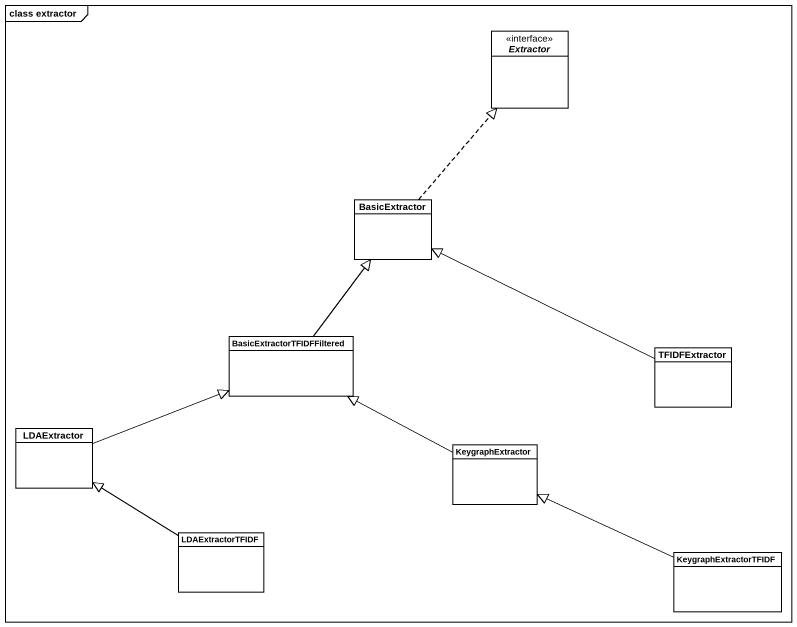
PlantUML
@startuml
mainframe class extractor
hide circle
hide empty members
interface Extractor
class BasicExtractor
class BasicExtractorTFIDFFiltered
class TFIDFExtractor
class LDAExtractor
class KeygraphExtractor
class LDAExtractorTFIDF
class KeygraphExtractorTFIDF
BasicExtractor .up.|> Extractor
BasicExtractorTFIDFFiltered -up-|> BasicExtractor
TFIDFExtractor -left-|> BasicExtractor
LDAExtractor -right-|> BasicExtractorTFIDFFiltered
KeygraphExtractor -left-|> BasicExtractorTFIDFFiltered
LDAExtractorTFIDF -up-|> LDAExtractor
KeygraphExtractorTFIDF -left-|> KeygraphExtractor
@enduml
